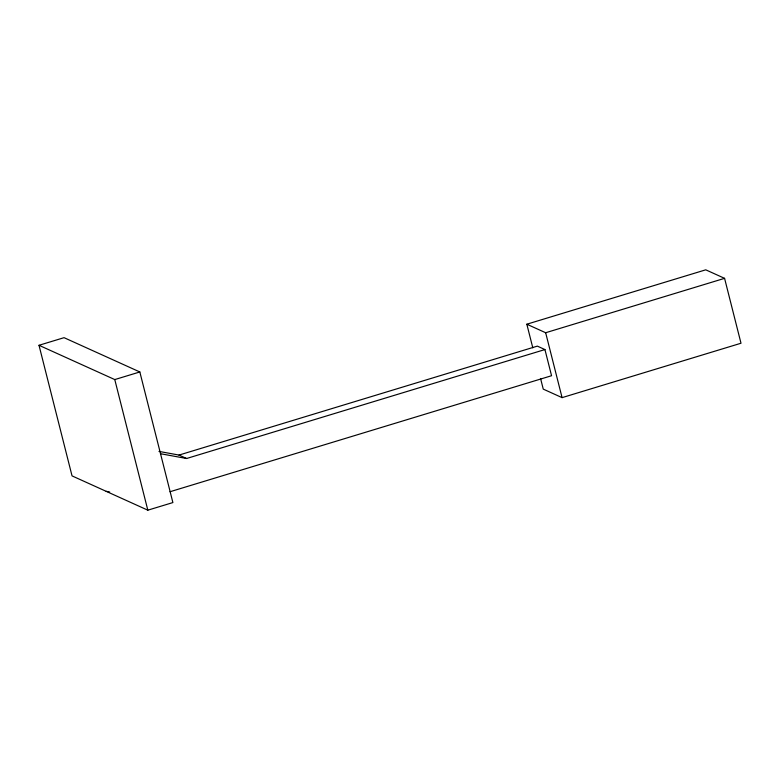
<?xml version="1.0" encoding="UTF-8"?>
<svg xmlns="http://www.w3.org/2000/svg" width="780" height="780" viewBox="0 0 780 780"><rect width="100%" height="100%" fill="white"/><g stroke="black" fill="none" stroke-linecap="round" stroke-linejoin="round"><path stroke-width="1.17" d="M39 345.286L64.058 337.672L139.834 371.962L172.887 502.564L147.829 510.178L72.043 475.888L39 345.286L114.777 379.577L139.834 371.962M532.798 347.822L526.832 324.217L705.754 269.822L724.581 278.343L741 343.239L562.078 397.634L543.25 389.113L540.569 378.495M526.832 324.217L545.659 332.738L724.581 278.343M158.974 451.406L179.01 455.072L537.352 346.125L544.937 349.557L551.558 375.726L170.02 491.731M160.68 453.755L186.595 458.503L544.937 349.557M106.138 491.312L109.688 492.005M179.01 455.072L186.595 458.503M545.659 332.738L562.078 397.634M114.777 379.577L147.829 510.178"/></g></svg>
